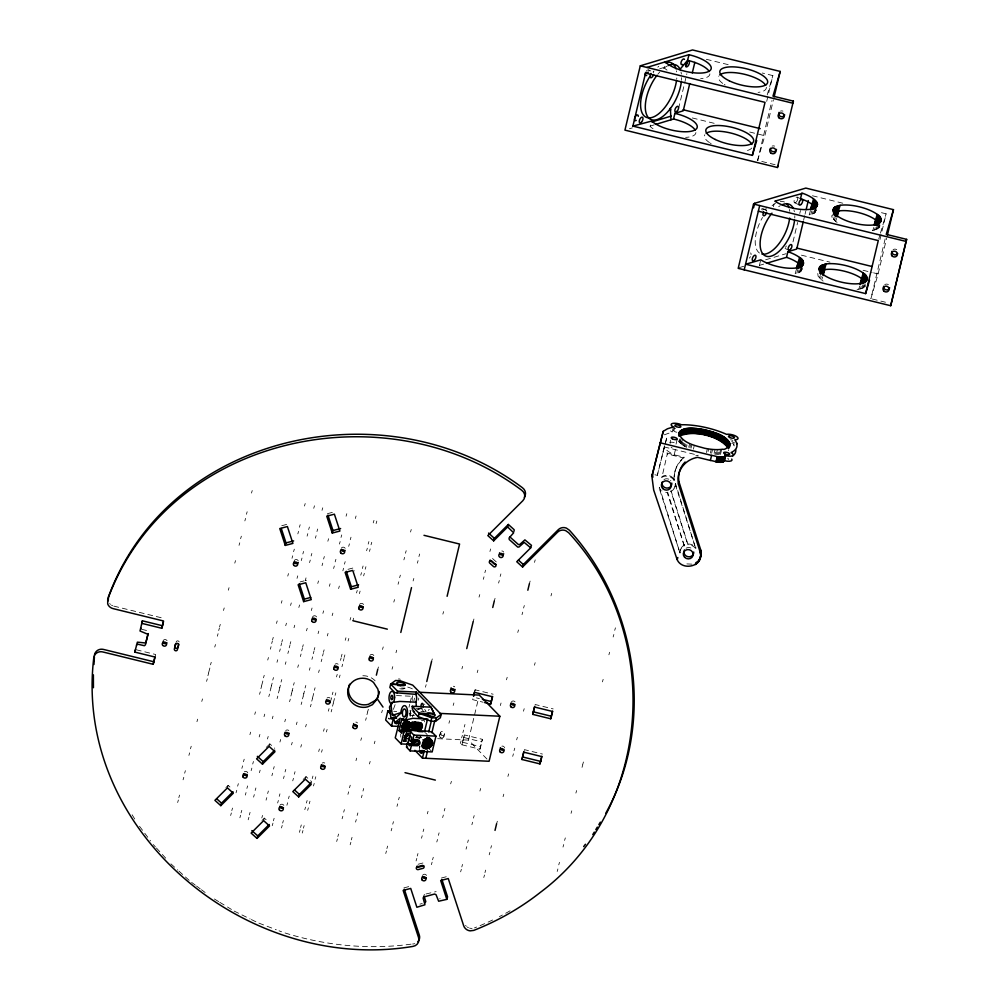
<?xml version="1.0" encoding="UTF-8"?>
<svg xmlns="http://www.w3.org/2000/svg" width="999" height="999" viewBox="0 0 999 999"><rect width="100%" height="100%" fill="white"/><g stroke="black" fill="none" stroke-linecap="round" stroke-linejoin="round"><path stroke-width="0.75" stroke-dasharray="5 3.75" d="M424.375 721.877L424.3 720.466L421.466 720.729M423.863 895.354L424.525 894.392M817.769 273.514L818.106 276.161L821.69 280.07A24.725 8.566 13.4 0 0 823.101 281.056M878.87 228.109L879.807 224.9L878.87 228.109L872.814 230.507A24.725 8.566 13.4 0 1 869.155 230.831M728.696 449.737L728.433 450.649M155.045 657.042L155.644 654.507L135.527 649.587M409.003 707.267L409.715 704.295M410.065 702.809L411.838 695.391M406.293 732.629L405.219 737.137L407.38 739.36M410.189 716.345L410.951 713.124M413.823 701.111L414.535 698.114M419.48 738.935L420.154 736.138L421.84 737.874M461.9 744.779L464.385 734.939L482.392 739.347L480.644 746.678L479.907 749.188L461.9 744.779L464.385 734.939M472.864 698.801L472.664 699.65L483.166 702.222M474.95 690.646L475.149 689.809L493.156 694.218M486.938 759.04L468.543 740.122L478.571 698.089M479.907 749.188L482.392 739.347M653.046 128.771A24.538 8.504 13.4 0 1 650.399 126.673L650.574 123.352M667.045 70.105A24.538 8.504 13.4 0 1 664.397 68.007L664.572 64.685M524.213 750.499L524.425 749.65L542.432 754.058M534.989 705.356L535.189 704.52L553.196 708.928M678.546 108.616L686.862 73.776M654.894 474.762L657.305 475.349L666.708 437.974L664.298 437.387M664.323 434.815L672.177 432.005L673.388 426.935M684.04 457.205A29.433 27.61 16.3 0 0 674.313 479.133L674.1 480.394A8.654 8.117 16.3 0 0 661.937 477.26L667.469 453.159L667.232 453.983L673.963 455.631L683.803 458.029L684.04 457.205L662.874 452.035L664.173 447.564A28.871 10.002 13.4 0 0 674.2 454.807L673.963 455.631M670.017 442.757L670.629 440.222M673.638 430.382L674.537 426.573M676.036 444.143L677.247 439.073M674.2 454.807L675.424 449.687A28.834 9.99 13.4 0 1 673.164 448.539M686.013 444.393L685.414 446.928L679.108 441.945L680.319 436.863M679.557 442.495L680.169 439.96M680.082 443.044L681.293 437.974M680.669 443.606L681.268 441.071M681.318 444.168L682.529 439.085M682.017 444.73L682.629 442.182M682.792 445.279L683.391 442.744M683.603 445.829L684.215 443.294M684.477 446.378L685.089 443.843M766.708 101.349L772.851 75.599L762.262 73.002M686.388 447.465L686.987 444.917M688.773 447.227L689.685 443.419M775.124 164.723L757.629 160.439L771.902 100.624M689.884 447.727L690.484 445.192M757.629 160.439L764.859 135.739L773.413 99.838M691.021 448.214L691.932 444.405M693.406 449.15L694.317 445.342M706.443 452.572L707.354 448.763M708.066 451.511L708.678 448.976M710.364 453.109L711.276 449.3M711.638 453.234L712.549 449.425M714.123 453.396L715.034 449.587M759.452 265.459L760.714 259.765M774.038 203.921L773.451 206.793M715.022 454.707L715.621 452.172M716.183 454.707L717.394 449.637M717.319 454.695L717.919 452.147M718.406 454.645L719.018 452.097M720.666 449.488L719.455 454.557L721.415 454.32M720.466 454.458L721.678 449.375M734.29 445.891A48.564 16.833 13.4 0 0 733.578 444.842L734.19 442.295M792.981 241.92L797.627 222.477M799.762 213.511L800.486 210.514M803.596 220.267L804.682 215.722M805.044 214.211L805.768 211.176M879.969 239.573L886.113 213.823L878.596 211.975M885.164 238.848L870.891 298.664L878.121 273.963L886.687 238.062M251.498 493.056L252.235 490.546M246.441 514.273L247.165 511.763M244.855 520.904L245.592 518.394M240.609 538.698L241.346 536.188M239.023 545.329L239.76 542.819M234.777 563.124L235.514 560.614M228.321 590.197L229.046 587.687M223.476 610.464L224.213 607.954M219.555 626.897L220.292 624.387M218.694 630.544L219.418 628.034M217.345 636.201L218.069 633.691M214.748 647.052L215.484 644.542M210.514 664.822L211.239 662.312M208.591 672.851L209.902 667.944M207.917 675.686L208.654 673.176M206.568 681.343L207.305 678.833M201.773 701.423L202.51 698.913M196.94 721.69L197.677 719.18M190.484 748.763L191.209 746.253M188.898 755.394L189.635 752.884M184.653 773.189L185.389 770.679M183.067 779.819L183.804 777.309M178.821 797.614L179.558 795.104M177.647 802.509L178.384 799.999M304.47 506.031L305.207 503.521M299.413 527.247L300.15 524.737M297.827 533.878L298.564 531.368M293.581 551.673L294.318 549.163M291.995 558.304L292.732 555.794M287.749 576.098L288.486 573.588M227.422 787.886L228.147 785.376L231.343 788.261M281.293 603.171L282.03 600.661M276.461 623.438L277.198 620.928M272.54 639.884L273.264 637.374M271.666 643.518L272.402 641.008M270.317 649.175L271.054 646.665M267.72 660.039L268.456 657.529M263.486 677.809L264.223 675.299M261.576 685.826L262.874 680.918M260.889 688.661L261.626 686.151M313.736 508.304L314.473 505.794M259.54 694.317L260.277 691.808M254.757 714.397L255.482 711.887M308.666 529.52L309.403 527.01M307.093 536.151L307.817 533.641M249.912 734.665L250.649 732.155M302.847 553.946L303.571 551.436M301.261 560.576L301.998 558.066M243.456 761.738L244.193 759.228M297.015 578.371L297.752 575.861M241.87 768.368L242.607 765.858M237.625 786.163L238.361 783.653M290.547 605.444L291.283 602.934M236.039 792.794L236.775 790.284M285.714 625.711L286.451 623.201M231.793 810.589L232.53 808.079M230.632 815.484L231.368 812.974M280.919 645.791L281.656 643.281M281.793 642.157L282.53 639.647M279.57 651.448L280.307 648.938M276.985 662.3L277.722 659.79M322.015 510.327L322.752 507.817M272.739 680.069L273.476 677.559M271.403 685.701L272.14 683.191M270.829 688.099L271.566 685.589M270.155 690.933L270.891 688.423M268.806 696.59L269.543 694.08M316.958 531.543L317.694 529.033M315.372 538.174L316.109 535.664M264.011 716.67L264.747 714.16M311.126 555.968L311.863 553.458M309.54 562.599L310.277 560.089M259.178 736.937L259.915 734.427M305.294 580.394L306.031 577.884M252.71 764.01L253.446 761.5M251.136 770.641L251.86 768.131M298.838 607.479L299.575 604.969M246.89 788.436L247.615 785.926M294.006 627.734L294.742 625.224M245.304 795.067L246.041 792.557M290.085 644.18L290.809 641.67M289.211 647.827L289.947 645.317M241.059 812.861L241.795 810.351M239.885 817.756L240.622 815.246M287.862 653.471L288.599 650.961M285.264 664.335L286.001 661.825M281.031 682.105L281.768 679.595M279.683 687.737L280.419 685.227M279.121 690.134L279.845 687.624M278.434 692.969L279.171 690.459M277.085 698.613L277.822 696.103M272.302 718.693L273.027 716.183M267.457 738.96L268.194 736.45M259.415 772.677L260.152 770.167M327.847 541.233L328.584 538.723M255.17 790.471L255.906 787.961M253.584 797.102L254.32 794.592M323.601 559.028L324.338 556.518M269.093 746.39L269.83 743.88L274.737 748.313M322.028 565.659L322.752 563.149M249.338 814.897L250.075 812.387M248.177 819.792L248.913 817.282M317.769 583.453L318.506 580.943M311.313 610.526L312.05 608.016M306.481 630.794L307.217 628.284M302.56 647.24L303.284 644.73M301.686 650.873L302.422 648.363M300.337 656.53L301.074 654.02M297.739 667.394L298.476 664.884M293.506 685.164L294.243 682.654M292.158 690.784L292.894 688.274M290.909 696.016L291.646 693.506M291.596 693.181L292.32 690.671M289.56 701.673L290.297 699.163M284.777 721.753L285.502 719.243M279.932 742.02L280.669 739.51M346.066 516.221L346.803 513.711M341.009 537.437L341.745 534.927M273.476 769.093L274.213 766.583M339.423 544.068L340.159 541.558M271.89 775.724L272.627 773.214M335.177 561.863L335.914 559.353M267.645 793.518L268.381 791.008M333.604 568.493L334.328 565.983M266.059 800.149L266.795 797.639M261.813 817.944L262.55 815.434M329.358 586.288L330.082 583.778M322.889 613.361L323.626 610.851M318.057 633.628L318.793 631.118M263.636 820.641L264.36 818.131L268.818 822.152M314.136 650.074L314.86 647.564M313.261 653.708L313.998 651.198M311.913 659.365L312.65 656.855M309.328 670.229L310.052 667.719M305.082 687.999L305.819 685.489M303.733 693.618L304.47 691.108M302.497 698.85L303.221 696.34M303.172 696.016L303.896 693.506M355.332 518.493L356.069 515.984M301.136 704.507L301.873 701.997M350.274 539.71L350.999 537.2M296.353 724.587L297.09 722.077M348.688 546.341L349.425 543.831M291.508 744.854L292.245 742.344M344.443 564.135L345.179 561.625M342.857 570.766L343.594 568.256M338.611 588.561L339.348 586.051M285.052 771.927L285.789 769.417M283.466 778.558L284.203 776.048M279.221 796.365L279.957 793.855M332.155 615.634L332.879 613.124M277.647 802.996L278.371 800.486M327.31 635.901L328.047 633.391M273.401 820.791L274.126 818.281M272.228 825.686L272.964 823.176M323.389 652.347L324.126 649.837M322.527 655.981L323.251 653.471M321.178 661.638L321.903 659.128M318.581 672.502L319.318 669.992M314.335 690.272L315.072 687.762M312.425 698.289L313.736 693.381M311.75 701.123L312.487 698.613M310.402 706.78L311.139 704.27M305.607 726.86L306.343 724.35M300.774 747.127L301.511 744.617M294.318 774.2L295.042 771.69M292.732 780.831L293.469 778.321M288.486 798.626L289.223 796.116M286.9 805.256L287.637 802.746M282.655 823.051L283.391 820.541M281.481 827.946L282.218 825.436M373.239 522.889L373.976 520.379M368.181 544.093L368.906 541.583M366.596 550.724L367.332 548.214M362.35 568.518L363.087 566.008M360.764 575.149L361.501 572.639M376.099 523.576L376.823 521.066M356.518 592.944L357.255 590.434M371.029 544.792L371.765 542.282M369.443 551.423L370.179 548.913M350.062 620.029L350.799 617.519M365.197 569.218L365.934 566.708M363.624 575.849L364.348 573.339M345.217 640.284L345.954 637.774M359.378 593.643L360.102 591.133M305.307 779.145L306.044 776.635L311.626 781.68M341.296 656.73L342.033 654.22M340.434 660.376L341.171 657.866M336.488 676.885L337.225 674.375M352.909 620.729L353.646 618.219M332.255 694.655L332.979 692.145M330.906 700.287L331.643 697.777M348.077 640.983L348.813 638.473M328.309 711.163L329.046 708.653M344.156 657.429L344.892 654.919M343.281 661.063L344.018 658.553M341.933 666.72L342.669 664.21M323.514 731.243L324.25 728.733M339.348 677.584L340.072 675.074M318.681 751.51L319.418 749M335.102 695.354L335.839 692.844M333.191 703.383L334.49 698.476M332.517 706.206L333.241 703.696M331.168 711.862L331.893 709.352M312.225 778.596L312.949 776.086M326.373 731.942L327.11 729.432M306.393 803.021L307.13 800.511M321.528 752.21L322.265 749.7M304.807 809.652L305.544 807.142M300.562 827.447L301.298 824.937M299.4 832.342L300.125 829.832M315.072 779.282L315.809 776.772M313.486 785.926L314.223 783.416M309.24 803.72L309.977 801.21M307.667 810.351L308.391 807.841M303.421 828.146L304.146 825.636M302.247 833.041L302.984 830.531M410.527 532.017L411.251 529.507M405.457 553.234L406.193 550.724M403.883 559.865L404.607 557.355M399.637 577.659L400.362 575.149M398.052 584.29L398.788 581.78M393.806 602.085L394.543 599.575M382.505 649.425L383.241 646.915M377.709 669.505L378.446 666.995M367.62 711.812L368.356 709.302M366.945 714.647L367.682 712.137M365.597 720.304L366.321 717.794M360.801 740.384L361.538 737.874M355.969 760.651L356.693 758.141M349.5 787.724L350.237 785.214M347.927 794.355L348.651 791.845M343.681 812.15L344.405 809.64M342.095 818.78L342.832 816.27M418.931 556.53L419.667 554.02M417.345 563.161L418.082 560.651M337.849 836.575L338.586 834.065M336.675 841.47L337.412 838.96M413.099 580.956L413.836 578.446M395.979 652.722L396.703 650.212M392.045 669.168L392.782 666.658M381.655 712.712L382.392 710.202M374.263 743.681L375 741.171M369.43 763.948L370.167 761.438M362.974 791.021L363.711 788.511M361.388 797.652L362.125 795.142M357.142 815.446L357.879 812.936M355.557 822.077L356.293 819.567M351.311 839.872L352.048 837.362M350.149 844.779L350.874 842.269M442.857 614.11L443.593 611.6M431.568 661.45L432.292 658.94M425.424 687.175L426.161 684.665M398.564 799.749L399.3 797.239M396.978 806.38L397.714 803.87M392.732 824.175L393.469 821.665M391.146 830.806L391.883 828.296M386.9 848.601L387.637 846.091M385.739 853.496L386.463 850.986M489.922 551.473L490.659 548.963M484.865 572.689L485.589 570.179M483.279 579.32L484.016 576.81M479.033 597.115L479.77 594.605M439.622 735.439L440.359 732.929M473.201 621.54L473.938 619.03M461.9 668.88L462.637 666.37M443.893 736.488L444.617 733.978M453.171 705.469L453.908 702.959M448.938 723.239L449.662 720.729M427.322 813.81L428.059 811.3M423.077 831.605L423.813 829.095M421.491 838.236L422.227 835.726M417.245 856.031L417.982 853.521M416.084 860.926L416.808 858.416M500.162 576.435L500.899 573.926M498.576 583.066L499.313 580.556M494.33 600.861L495.067 598.351M477.21 672.627L477.934 670.117M464.235 726.997L464.972 724.487M474.413 692.319L475.149 689.809M462.887 732.617L463.623 730.107M461.638 737.849L462.375 735.339M460.289 743.506L461.026 740.996M450.661 783.853L451.398 781.343M444.205 810.926L444.942 808.416M442.619 817.557L443.356 815.047M438.374 835.351L439.11 832.841M436.788 841.982L437.525 839.472M432.542 859.777L433.279 857.267M431.381 864.672L432.117 862.162M534.477 562.387L535.214 559.877M529.42 583.603L530.144 581.093M523.588 608.029L524.325 605.519M522.002 614.66L522.739 612.15M517.757 632.454L518.493 629.944M506.456 679.795L507.192 677.285M500.324 705.531L501.048 703.021M479.92 791.021L480.656 788.511M473.464 818.094L474.188 815.584M471.878 824.724L472.614 822.214M467.632 842.519L468.369 840.009M466.046 849.15L466.783 846.64M461.8 866.945L462.537 864.435M460.626 871.84L461.363 869.33M550.973 595.904L551.71 593.394M534.44 665.197L535.177 662.687M523.464 711.201L524.2 708.691M516.633 739.834L517.37 737.324M514.048 750.686L514.772 748.176M512.699 756.343L513.424 753.833M507.904 776.423L508.641 773.913M503.071 796.69L503.796 794.18M496.603 823.763L497.34 821.253M490.771 848.188L491.508 845.678M489.198 854.819L489.922 852.309M484.952 872.626L485.676 870.117M483.778 877.522L484.515 875.012M767.195 94.93L772.851 75.599M614.71 630.357L615.446 627.847M613.136 636.987L613.861 634.477M608.891 654.782L609.615 652.272M661.638 477.447L662.175 476.436A8.654 8.117 16.3 0 1 674.337 479.57M602.422 681.855L603.159 679.345M659.215 488.124L659.452 487.3L679.982 553.046L659.215 488.124A8.641 8.104 16.3 0 0 659.44 488.474M582.704 764.51L583.441 762M582.03 767.344L582.754 764.834M575.886 793.081L576.623 790.571M571.041 813.348L571.778 810.838M564.585 840.421L565.322 837.911M562.999 847.052L563.736 844.542M558.753 864.847L559.49 862.337M667.432 492.932L667.669 492.107L684.203 545.829A8.654 8.117 16.3 0 0 679.969 552.797L679.982 553.046M557.18 871.478L557.904 868.968M674.949 471.528L675.386 470.029M670.804 491.533L671.041 490.709L688.049 544.842A8.654 8.117 16.3 0 1 695.766 548.726L675.499 483.541L675.262 484.515A8.654 8.117 16.3 0 1 670.978 491.446L687.849 544.855M674.1 480.394L674.313 479.133M674.974 486.613L675.224 485.789M680.244 550.686L680.481 549.862M684.24 545.529L684.477 544.705M810.489 210.427L809.178 214.91L814.422 213.162L816.27 210.19L815.808 211.8M810.776 214.61L811.912 210.677M812.187 214.211L812.936 211.626M796.49 269.093L795.179 273.576L800.424 271.828L802.272 268.856L801.81 270.467M813.411 213.724L815.246 207.417M796.765 273.276L797.914 269.355M814.422 213.162L815.821 208.379M815.221 212.512L816.158 209.303M798.189 272.877L798.938 270.292M799.4 272.39L800.886 267.345M800.424 271.828L801.822 267.045M801.223 271.179L802.16 267.969M837.1 222.39A24.725 8.566 13.4 0 1 835.688 221.403L832.105 217.495L833.154 213.898M833.466 219.418L834.227 216.833M834.477 220.417L835.239 217.794M835.688 221.403L836.563 218.419M819.467 278.084L820.229 275.499M820.479 279.083L821.24 276.461M821.69 280.07L822.564 277.085M872.814 230.507L873.688 227.522M874.412 230.195L875.174 227.585M875.823 229.807L876.585 227.21M857.067 289.385A24.725 8.566 13.4 0 0 858.815 289.173L859.689 286.189M877.047 229.32L878.521 224.275M858.815 289.173L860.414 288.861L861.175 286.251M878.071 228.746L879.12 225.162M879.445 227.397L879.919 225.774M860.414 288.861L861.825 288.474L863.336 283.291M861.825 288.474L863.049 287.987L864.897 281.681M863.049 287.987L864.759 285.027M864.06 287.425L865.496 284.628M878.72 239.098L880.032 234.64M880.456 233.154L886.113 213.823M412.35 717.032L413.361 714.16M393.394 709.377L395.342 704.033M409.503 714.422L411.039 710.239M420.204 736.925L418.668 738.024M864.872 286.775L865.446 286.064M406.356 734.452L407.167 734.665M225.899 787.624L228.147 785.376M266.258 747.427L269.83 743.88M262 820.491L264.36 818.131M303.159 779.507L306.044 776.635M415.259 737.811L419.592 738.011L420.254 736.837M419.518 747.602L419.705 746.191M684.565 544.954L684.44 545.004A8.654 8.117 16.3 0 0 680.207 551.972L680.219 552.222M417.357 709.565L420.254 708.403M406.318 735.489L407.28 735.426M659.665 68.794L663.91 67.507M629.42 128.771L632.404 127.872M649.899 126.174L654.333 124.825M762.449 209.977L766.545 208.766M739.272 267.62L743.668 266.308M765.609 259.79L786.101 253.696M759.365 265.397L763.648 264.123M281.768 525.711L288.137 524.038M327.485 513.673L335.115 511.663M300.175 581.918L304.096 580.881M305.407 580.531L306.493 580.244M347.964 569.33L353.484 567.882L354.483 570.928M418.094 864.26L422.802 863.024A1.548 1.449 16.3 0 1 424.725 864.035M403.883 887.899L411.463 885.913M441.408 878.021L448.988 876.023M426.049 893.968L436.138 891.595M419.93 904.132L422.24 903.521M691.895 564.148L685.526 563.836M440.222 898.788L439.585 898.788M405.606 735.364L407.167 735.526M411.076 944.155C368.094 949.949 324.013 945.516 282.767 932.242M412.587 944.005L413.623 943.905A7.418 6.956 16.3 0 0 414.822 943.63M409.777 713.361L410.839 713.298M688.086 544.03L688.286 544.018A8.654 8.117 16.3 0 1 696.003 547.902L696.128 548.089M408.254 733.403L405.994 733.116L408.778 733.254M406.094 733.466L408.953 733.516M472.077 928.383L470.829 928.346A7.418 6.956 16.3 0 1 469.605 928.108M401.573 688.036L405.107 688.199M396.478 695.554L413.249 696.353M416.346 708.603L422.365 708.878M420.904 711.613L425.474 711.825M393.706 711.288L396.653 711.425M409.877 715.409L414.448 715.621M407.192 733.378L409.852 733.678M405.681 734.402L409.128 734.565M405.769 735.052L408.504 735.239M408.279 735.364L405.482 735.227L406.743 735.414M404.245 735.614L406.73 735.739M416.009 737.599L422.215 737.936M437.649 738.673L468.543 740.122M402.272 737.2L406.605 737.399M404.183 737.786L405.844 737.861M404.245 738.174L407.267 738.323M404.732 738.436L407.804 738.448M404.308 739.073L407.342 739.21M402.709 739.01L405.482 739.148M403.846 740.009L406.88 740.159M405.669 740.584L404.245 740.509L405.956 741.046M402.659 740.484L405.931 740.759M403.309 740.821L405.357 740.521M403.396 740.933L405.981 741.058M403.047 741.171L405.494 741.283M403.171 741.47L405.981 741.595M404.233 738.249L407.117 738.386M406.206 734.627L409.091 734.777M408.229 736.188L404.32 735.976L406.993 736.875L405.619 736.8M404.945 736.475L407.642 736.625M405.956 734.315L407.142 734.49M405.844 735.376L406.368 735.401M406.019 735.389L406.93 735.564M706.318 59.291L728.995 64.848M692.307 117.957L714.984 123.514M749.737 132.03L764.859 135.739M812.437 195.767L844.005 203.509M801.435 255.17L830.007 262.175M863.086 270.279L872.102 272.49M873.613 272.852L878.121 273.963M872.352 299.026L885.476 302.235M664.098 446.915L698.214 455.269A25.075 23.514 16.3 0 0 695.741 455.831M113.799 606.106L162.762 618.106M476.398 697.876L479.408 698.613M141.646 629.295L147.652 630.756M463.648 737.449L481.655 741.857M462.624 742.269L480.644 746.678M407.692 687.05L411.913 688.523L413.886 690.546M258.903 923.138L276.286 929.769M279.046 930.818L281.531 931.767M648.476 69.88L650.836 70.979M797.202 197.14L802.11 199.438M794.617 202.747L799.512 205.057M762.487 208.391L766.171 210.127M785.064 248.451L788.748 250.187M415.372 735.476L419.555 737.512M234.103 911.063L250.112 918.93M251.411 919.567L257.929 922.764M389.585 718.756L388.648 718.069M218.644 901.622L211.288 897.09M219.842 902.347L224.937 905.469M227.497 907.017L231.456 909.452M191.621 882.392L195.305 885.139M196.541 886.063L200.225 888.823M201.461 889.734L205.145 892.494M496.253 561.875L492.632 558.603A1.548 1.449 16.3 0 0 491.383 558.191M170.916 863.86L177.785 870.079M178.933 871.103L190.384 881.468M425.374 732.729L427.172 734.577M429.233 748.913L431.193 750.923M404.071 739.21L406.243 741.433M375.137 680.881L374.238 679.919A15.46 14.498 16.3 0 0 359.228 676.248M153.284 844.58L155.369 846.865M156.418 848.001L166.808 859.365M139.51 826.273L150.524 840.921M679.108 441.945L678.396 440.859M132.13 814.772L135.29 819.954M832.105 217.495L831.643 215.684M675.262 484.365L695.891 548.913M684.315 545.779L667.12 492.407A8.641 8.104 16.3 0 1 664.447 492.057M404.37 688.161L404.383 688.274A4.333 1.498 13.4 0 1 398.052 688.161M400.686 734.165L400.836 737.137M675.499 483.541L675.511 483.691A8.654 8.117 16.3 0 1 671.977 490.184M766.333 87.238A24.538 8.504 13.4 0 1 758.066 92.395M725.124 84.965A24.538 8.504 13.4 0 1 724.287 84.453M722.739 83.416A24.538 8.504 13.4 0 1 718.818 76.086M695.903 132.53A24.538 8.504 13.4 0 1 685.651 137.375M751.723 148.039A24.538 8.504 13.4 0 1 744.068 151.061M711.126 143.631A24.538 8.504 13.4 0 1 710.277 143.119M709.49 142.607A24.538 8.504 13.4 0 1 704.819 134.753M772.102 146.116A3.109 2.91 16.3 0 1 774.612 146.116M648.551 69.918A3.097 1.474 -65 0 1 649.05 71.141M646.303 71.229A3.097 1.474 -65 0 1 647.627 69.955M780.456 111.139A3.109 2.91 16.3 0 1 782.966 111.139M709.902 73.864A24.538 8.504 13.4 0 1 700.661 78.646M676.51 70.829A29.982 14.336 -65 0 1 676.685 71.903M676.798 77.984A29.982 14.336 -65 0 1 676.673 79.321M653.146 72.015A29.982 14.336 -65 0 1 654.058 70.929M657.817 67.145A29.982 14.336 -65 0 1 658.766 66.346M680.993 71.99A29.982 14.336 -65 0 1 681.393 74.101M681.618 77.635A29.982 14.336 -65 0 1 681.505 80.195M657.866 74.213A29.982 14.336 -65 0 1 659.702 72.103M663.473 68.544A29.982 14.336 -65 0 1 667.257 66.021M653.121 72.053A3.097 1.474 -65 0 1 653.546 72.415M727.759 458.304A3.097 1.074 13.4 0 1 728.184 459.528M661.975 490.946A8.641 8.104 16.3 0 1 661.6 490.696M660.576 489.835A8.641 8.104 16.3 0 1 660.264 489.51M676.81 432.255A3.097 1.074 13.4 0 1 673.701 430.257A3.097 1.074 13.4 0 1 678.134 430.482M686.101 548.201A4.945 4.633 16.3 0 1 691.246 548.201M663.985 479.57A4.945 4.633 16.3 0 1 669.342 479.458M670.541 480.419A4.945 4.633 16.3 0 1 670.866 480.806M670.267 443.306A3.097 1.074 13.4 0 1 673.214 442.395A3.097 1.074 13.4 0 1 675.624 444.555M731.73 441.408A3.097 1.074 13.4 0 1 731.755 443.319M734.165 444.817A6.806 2.36 13.4 0 1 733.578 444.842M730.556 439.71A6.806 2.36 13.4 0 1 732.904 440.397M672.177 432.005A6.856 2.373 13.4 0 1 670.529 430.844M674.2 428.346A6.856 2.373 13.4 0 1 675.561 428.496M672.115 447.939A28.834 9.99 13.4 0 1 671.116 447.34M674.075 479.957A29.433 27.61 16.3 0 1 683.803 458.029M657.305 475.349A44.131 0.724 -76.2 0 1 664.685 445.741M665.396 442.969A44.131 0.724 -76.2 0 1 666.708 437.974M359.578 604.557A2.198 2.06 16.3 0 1 363.536 604.532M369.88 655.581A2.198 2.06 16.3 0 1 373.838 655.556M501.885 746.166A2.198 2.06 16.3 0 1 504.008 746.69M504.47 747.277A2.198 2.06 16.3 0 1 504.695 747.976M453.359 686.263A2.198 2.06 16.3 0 1 454.732 686.85M398.401 679.02A2.198 2.06 16.3 0 1 400.237 679.308M355.844 722.077A2.198 2.06 16.3 0 1 357.48 722.939M322.252 763.086A2.198 2.06 16.3 0 1 324.75 763.061M326.973 698.114A2.198 2.06 16.3 0 1 330.057 698.101M335.052 664.273A2.198 2.06 16.3 0 1 338.137 664.248M341.221 548.351A2.198 2.06 16.3 0 1 345.179 548.326M279.882 805.406A2.198 2.06 16.3 0 1 283.841 805.381M511.463 701.86A2.198 2.06 16.3 0 1 515.034 701.835M285.751 730.556A2.198 2.06 16.3 0 1 288.836 730.544M312.6 616.932A2.198 2.06 16.3 0 1 316.558 616.895M294.243 560.714A2.198 2.06 16.3 0 1 298.189 560.689M244.355 771.827A2.198 2.06 16.3 0 1 246.865 771.802M247.165 772.04A2.198 2.06 16.3 0 1 247.764 772.964M422.565 875.424A2.198 2.06 16.3 0 1 426.523 875.399M501.835 550.924A2.198 2.06 16.3 0 1 503.671 552.097M163.124 640.746A2.198 2.06 16.3 0 1 167.083 640.721M176.186 641.932A1.548 1.449 16.3 0 1 179.158 641.907M468.431 927.671A7.418 6.956 16.3 0 1 467.345 927.06M466.371 926.298A7.418 6.956 16.3 0 1 465.546 925.386M510.064 910.813A272.028 255.132 16.3 0 1 499.425 916.607M492.632 919.992A272.028 255.132 16.3 0 1 474.475 927.884M112.612 605.719A7.418 6.956 16.3 0 1 111.501 605.144M110.502 604.395A7.418 6.956 16.3 0 1 109.653 603.521M389.398 719.255A2.198 2.06 16.3 0 1 388.299 718.256M424.6 704.557A2.473 1.111 -87.3 0 1 424.8 704.095M424.637 709.44A15.972 7.18 -87.3 0 1 426.098 711.525M416.908 737.662A15.972 7.18 -87.3 0 1 416.208 736.513M418.506 709.715A15.972 7.18 -87.3 0 1 422.065 708.066M418.693 698.064A2.16 0.974 -87.3 0 1 418.406 700.174M422.152 708.266A2.473 1.111 -87.3 0 1 421.615 708.066M420.616 707.891A16.696 7.505 -87.3 0 1 423.339 711.475M428.296 710.426A4.945 2.223 -87.3 0 1 429.32 709.34M408.042 732.916A4.333 1.948 -87.3 0 1 408.004 734.003M407.03 737.15A4.333 1.948 -87.3 0 1 404.583 736.563M419.443 749.562A4.021 1.811 -87.3 0 1 420.017 746.465M412.3 700.486A4.945 2.223 -87.3 0 1 412.712 695.741M410.002 710.451A4.083 1.836 -87.3 0 1 409.49 716.483M406.381 732.841A4.333 1.948 -87.3 0 1 404.67 737.699M796.752 197.09A3.097 1.498 -64.9 0 1 797.002 201.074M796.678 201.573A3.097 1.498 -64.9 0 1 794.043 201.736A3.097 1.498 -64.9 0 1 796.228 197.278M789.472 209.428A28.434 13.736 -64.8 0 1 789.772 211.376M759.452 253.009A28.434 13.736 -64.8 0 1 762.524 217.445M772.077 205.719A28.434 13.736 -64.8 0 1 775.461 203.334M780.306 201.548A28.434 13.736 -64.8 0 1 784.477 202.035M750.499 252.947A3.097 1.486 -64.8 0 1 751.061 254.695M750.436 256.618A3.097 1.486 -64.8 0 1 749.25 258.154M761.825 208.604A3.097 1.498 -64.3 0 1 761.812 209.827M786.375 245.941A3.097 1.498 -64.9 0 1 785.376 247.315M893.094 249.663A3.097 2.897 16.3 0 1 896.765 249.7M884.752 284.64A3.097 2.897 16.3 0 1 888.411 284.678M765.546 210.115A3.097 1.498 -64.8 0 1 766.745 211.139M793.905 209.965A28.434 13.736 -64.8 0 1 794.367 211.738M794.792 215.772A28.434 13.736 -64.8 0 1 794.754 218.007M778.671 206.718A28.434 13.736 -64.8 0 1 780.369 205.644M440.759 734.652A2.198 2.06 16.3 0 0 444.505 734.315A2.198 2.06 16.3 0 0 442.207 731.393A2.198 2.06 16.3 0 0 440.759 734.652M440.022 737.162A2.198 2.06 16.3 0 0 443.768 736.825A2.198 2.06 16.3 0 0 441.471 733.903A2.198 2.06 16.3 0 0 440.022 737.162"/><path stroke-width="1.5" d="M394.605 697.314L394.555 695.853A6.181 2.785 -87.3 0 0 390.784 691.97L390.172 692.819A6.181 2.785 -87.3 0 0 389.023 697.627L389.023 698.401A6.181 2.785 -87.3 0 0 391.471 703.683L391.758 703.658M412.512 740.072L413.136 741.208L415.272 739.61M681.455 466.858A25.075 23.514 16.3 0 0 679.045 482.08L678.446 484.14L700.249 552.372C704.32 567.07 680.132 571.903 676.535 557.829L653.683 490.022L651.885 476.236L663.211 431.356L667.444 428.783L673.388 426.935A6.856 2.373 13.4 0 1 672.514 423.464A6.856 2.373 13.4 0 1 681.468 424.75A42.532 14.735 13.4 0 1 726.498 434.34A6.806 2.36 13.4 0 1 736.588 436.526A6.806 2.36 13.4 0 1 734.789 439.76A48.564 16.833 13.4 0 1 731.056 452.547A6.806 2.36 13.4 0 1 732.642 455.706A6.806 2.36 13.4 0 1 725.624 455.606C722.14 459.265 715.546 455.706 711.588 455.382L659.889 442.719M698.863 561.151L701.036 555.157L700.848 550.312L679.045 482.08M729.907 444.667C726.835 434.44 713.211 432.342 704.233 429.645C696.553 428.896 683.066 424.987 678.995 433.728C682.854 443.506 695.641 445.641 704.695 448.276C710.576 449.425 716.658 450.112 722.627 449.238C726.298 450.736 732.017 441.67 729.208 447.664M395.479 722.502C405.731 721.802 389.16 724.787 398.201 722.627M393.431 715.059L392.457 714.847A4.945 2.223 -87.3 0 1 395.479 717.956L400.886 713.124A7.418 3.334 -87.3 0 1 405.194 705.731A7.418 3.334 -87.3 0 1 407.13 716.146A7.418 3.334 -87.3 0 1 401.935 718.781L399.113 730.619L405.394 729.994C399.55 729.208 403.459 720.529 408.279 722.177M413.049 740.097L412.5 741.258L411.376 740.883L412.05 739.585C410.714 743.556 417.145 743.368 417.008 739.76M415.497 721.815C412.487 723.151 412 728.608 415.834 729.045M421.503 723.538L412.462 723.101L411.75 722.339C415.072 722.464 423.638 721.128 422.265 727.047C421.615 729.058 419.667 730.619 417.52 730.569C412.475 730.094 414.635 722.577 418.918 722.677M422.34 745.067L423.464 741.345L426.735 738.91A5.569 4.583 -44.2 0 1 430.394 739.085C437.949 743.918 424.138 754.245 422.34 745.067L431.78 745.504M426.049 746.715L423.564 747.065L421.69 745.754L422.827 745.803L422.515 746.54L427.297 746.765L428.484 746.066L430.844 742.756L430.981 740.259L430.569 739.148L425 738.885M426.273 742.544L426.336 741.258M426.398 740.047L426.448 738.96M93.382 674.874L93.431 687.712M93.968 664.497L94.405 656.78M399.85 722.502L394.842 722.639L393.618 717.869L392.17 717.532L391.046 718.743L389.473 707.105L392.045 702.384L393.456 702.185A6.181 2.785 -87.3 0 0 394.605 697.377M413.511 740.109L413.773 740.996L413.948 739.547L414.36 740.646L410.964 740.484L412.05 740.047M406.968 743.606L406.493 747.165L410.102 750.886L432.167 751.922L435.939 736.138L432.018 732.105L427.984 731.193L402.609 729.994L401.798 733.378L399.113 730.619L407.455 729.969M140.709 627.872L140.934 628.833M799.575 257.492C806.131 260.464 803.346 268.519 796.528 267.932L799.575 257.492A24.725 8.566 13.4 0 0 788.76 251.985L787.874 251.686L786.525 257.33L766.508 263.274M817.619 204.545L815.771 207.517L810.526 209.266A24.725 8.566 13.4 0 1 774.799 201.161L802.759 193.319A24.725 8.566 13.4 0 1 813.573 198.826L817.17 202.735L817.145 206.156M818.993 268.706L820.841 265.734L826.086 263.986A24.725 8.566 13.4 0 1 863.223 273.077C869.767 276.061 866.995 284.116 860.164 283.529A24.725 8.566 13.4 0 1 823.039 274.425L819.442 270.517L819.467 267.095M832.991 210.04L834.839 207.068L840.097 205.319A24.725 8.566 13.4 0 1 877.222 214.41C883.778 217.395 880.993 225.449 874.162 224.862A24.725 8.566 13.4 0 1 837.037 215.759L833.453 211.85L833.466 208.429M412.537 741.183L413.873 735.089L410.689 731.817L404.071 731.505L402.609 729.994M404.907 728.408L406.693 728.121L402.185 727.909C405.831 730.319 410.951 724.762 407.892 721.453M415.122 728.895L413.012 728.92C416.833 730.419 422.452 727.097 420.579 722.739L417.594 722.589M424.75 747.289L424.862 746.653M426.223 738.948L425.599 742.507L426.973 742.582L426.873 741.283L424.275 741.171L423.564 742.419L424.937 742.482L426.011 738.935M413.374 740.109L413.136 741.208L413.124 740.097M411.338 741.558L414.11 741.558M441.883 879.47L447.564 896.852L446.828 899.362L438.648 901.235L436.026 894.667L434.565 894.043L423.613 897.002L423.139 898.064L424.937 904.769L416.87 907.254L410.726 888.423L403.146 890.409L418.581 937.636A7.418 6.956 16.3 0 1 412.887 946.415C246.453 974.162 73.202 830.968 93.769 657.754A7.418 6.956 16.3 0 1 95.055 654.507L95.854 653.633A7.418 6.956 16.3 0 1 102.722 651.935L153.172 664.298L154.907 657.017L134.79 652.097L137.375 642.17L145.704 642.994L148.239 633.628M163.474 621.728L162.512 625.749L142.395 620.816L140.01 630.981L147.864 634.29L145.417 644.842L144.38 645.716L137.737 644.18L136.476 645.042M142.395 620.816L141.658 623.326L161.776 628.259L163.511 620.978L113.062 608.616A7.418 6.956 16.3 0 1 107.705 603.933L107.717 599.3C168.344 434.777 386.588 389.023 521.74 490.272A7.418 6.956 16.3 0 1 522.839 500.711L487.824 535.576L493.668 540.859L507.629 526.96L508.354 524.45L514.16 529.72L514.085 531.218M153.172 664.298L155.045 657.042M175.824 643.431L175.112 646.44A1.548 1.449 16.3 0 0 176.274 648.226A1.548 1.449 16.3 0 0 178.109 647.177L178.833 644.168M376.361 675.162L377.709 669.505M400.811 632.454L411.513 587.587M398.027 684.365A4.333 1.498 13.4 0 1 399.026 682.117A4.333 1.498 13.4 0 1 405.144 684.502L405.194 684.889A4.333 1.498 13.4 0 1 398.863 684.777L390.659 684.09L389.847 687.474L394.905 692.682L415.746 694.342L416.296 692.057L397.54 691.171L390.659 684.09L395.542 680.506L400.062 680.719L412.724 685.139L441.158 714.385L440.347 717.769L435.477 721.353L430.956 721.141L418.294 716.733C415.497 714.173 411.526 710.252 412.225 706.268L430.969 707.155L434.428 714.06L419.093 713.348L412.225 706.268M390.759 711.151L387.824 711.013L385.664 720.029L391.546 726.073L398.901 726.423M397.103 692.994L397.54 691.171M391.546 726.073L393.693 717.045M404.033 728.071L404.745 725.099M410.689 731.817L407.729 744.23L401.111 743.918L404.071 731.505M401.648 726.073L406.743 724.387L407.43 721.503M418.094 739.872A2.785 2.285 -44.2 0 1 416.183 744.342L410.027 744.13L409.627 745.791L407.942 744.055L409.952 735.651L411.638 737.387L411.238 739.06L412.599 740.446M410.102 750.886L411.388 745.529L410.027 744.13M418.294 716.733L419.093 713.348L426.623 713.773A4.333 1.498 13.4 0 0 431.793 716.295A4.333 1.498 13.4 0 0 434.702 714.772L430.969 707.155L416.296 692.057M426.773 681.53L431.568 661.45M447.102 596.303L459.577 544.043L423.988 535.314M418.481 743.144L419.143 740.334M424.475 731.805L427.197 720.441M430.956 721.141L431.755 717.757L436.276 717.969L441.158 714.385M419.056 692.245L479.283 695.092L499.85 716.233L489.098 761.263L422.465 758.129L424.238 750.711M425.487 745.491L424.95 747.739L422.327 747.627M428.708 731.955L431.418 720.629M425.774 758.278L427.572 750.773M431.868 732.766L434.727 720.754M435.477 721.353L436.276 717.969M466.745 648.613L473.201 621.54M492.744 607.492L494.33 600.861M473.538 695.978L474.413 692.319L492.432 696.728L490.671 704.07L484.677 702.597M473.601 696.291L474.612 692.057M774.138 96.853L780.194 71.428L692.544 49.95L640.284 65.822L624.937 130.132L777.447 167.495L778.046 165.447M490.671 704.07L492.619 696.465M756.718 140.522L752.372 155.382L632.891 126.111L645.541 73.089L648.363 72.228M527.834 590.234L529.42 583.603M495.017 830.394L496.603 823.763M655.819 124.376L673.551 119.006L674.899 113.362L683.254 110.814L689.76 83.541M680.057 69.256L687.549 60.34L689.023 54.733A24.538 8.504 13.4 0 1 711.163 67.295A24.538 8.504 13.4 0 1 693.069 72.727A24.538 8.504 13.4 0 1 665.247 61.863L646.902 67.445M521.94 759.49L523.688 752.16L541.695 756.568L539.947 763.91L521.94 759.49L523.876 751.91M532.704 714.36L534.453 707.03L552.472 711.438L550.724 718.781L532.704 714.36L534.652 706.768M692.295 72.939L694.829 62.338M539.947 763.91L540.884 760.564M541.221 759.153L541.895 756.318M550.724 718.781L552.672 711.176M662 436.426L663.211 431.356M678.671 434.877L679.27 432.342M678.895 434.453L679.507 431.905M678.895 435.314L679.807 431.506M680.169 431.106L678.958 436.188C694.804 429.745 717.619 435.002 728.546 448.264L729.757 443.181M679.395 435.814L680.606 430.744M679.894 435.477L681.106 430.394M680.456 435.152L681.668 430.07M681.081 434.852L682.292 429.782M681.768 434.577L682.979 429.508M682.517 434.34L683.728 429.258M683.316 434.115L684.527 429.033M684.178 433.916L685.389 428.846M685.077 433.753L686.288 428.683M686.038 433.616L687.25 428.546M752.372 155.382L765.022 102.36L645.541 73.089M687.05 433.516L688.261 428.434M688.099 433.429L689.31 428.359M689.185 433.379L690.396 428.309M690.321 433.354L691.533 428.284M691.483 433.366L692.694 428.284M692.682 433.404L693.893 428.321M693.905 433.466L695.117 428.396M695.154 433.566L696.365 428.484M696.44 433.691L697.652 428.608M697.727 433.841L698.938 428.758M754.62 203.309L805.831 188.087L893.468 209.653L886.238 234.353L906.655 239.36L890.708 305.719L738.199 268.356L753.546 204.046L754.62 203.309L753.558 207.792M699.038 434.016L700.249 428.946M700.361 434.228L701.573 429.145M701.685 434.465L702.896 429.383M703.021 434.727L704.233 429.645M704.345 435.015L705.556 429.932M744.18 269.917L759.702 205.557L906.056 241.421L906.655 239.36M705.681 435.327L706.892 430.244L705.794 435.352M707.005 435.651L708.216 430.581M708.316 436.014L709.527 430.931M709.615 436.388L710.826 431.318M710.901 436.788L712.112 431.718M712.162 437.212L713.373 432.142M777.447 167.495L793.393 101.136L772.976 96.129L780.194 71.428M713.398 437.649L714.61 432.579M714.597 438.111L715.808 433.029M731.73 459.065A6.806 2.36 13.4 0 1 724.412 460.689C720.991 464.385 714.26 460.726 710.376 460.464L711.588 455.382M715.784 438.586L716.995 433.504M716.92 439.073L718.131 433.991M718.031 439.572L719.243 434.503M719.093 440.084L720.304 435.015M720.117 440.609L721.328 435.539M716.033 461.813L717.245 456.743M716.258 461.863L717.482 456.78M721.091 441.146L722.302 436.063M716.495 461.9L717.707 456.83M716.72 461.938L717.931 456.868M716.945 461.975L718.156 456.905M717.17 462.013L718.381 456.943M722.015 441.683L723.226 436.613M717.407 462.05L718.618 456.968M717.632 462.075L718.843 457.005M717.844 462.1L719.055 457.03M718.069 462.125L719.28 457.055M722.889 442.232L724.1 437.162M718.293 462.15L719.505 457.08M718.506 462.175L719.717 457.092M718.731 462.187L719.942 457.117M718.943 462.212L720.154 457.13M719.155 462.225L720.366 457.142M723.713 442.794L724.924 437.712M719.367 462.225L720.579 457.155M719.567 462.237L720.779 457.155M719.779 462.237L720.991 457.167M719.979 462.25L721.191 457.167M724.475 443.344L725.686 438.274M720.179 462.25L721.39 457.167M720.366 462.237L721.578 457.167M720.566 462.237L721.778 457.155M720.754 462.225L722.152 457.142M725.187 443.906L726.398 438.823M721.116 462.212L722.327 457.13M721.303 462.187L722.514 457.117M721.478 462.175L722.689 457.092M721.64 462.15L723.026 457.055M725.836 444.468L727.047 439.385M721.977 462.112L723.189 457.03M722.127 462.075L723.338 457.005M722.289 462.05L723.651 456.943M726.423 445.017L727.634 439.947M722.577 461.988L723.925 456.868M722.851 461.913L724.063 456.83M722.989 461.863L724.325 456.743M726.935 445.579L728.146 440.497M723.226 461.775L724.662 456.605M723.451 461.675L724.962 456.431M723.751 461.513L725.124 456.318M727.397 446.128L728.608 441.046M724 461.326L725.399 456.056M724.238 461.063L725.624 455.606M727.784 446.678L728.995 441.595M728.109 447.215L729.32 442.132M728.358 447.739L729.57 442.657M728.97 447.502L729.882 443.693M801.872 193.019L800.524 198.664L801.41 198.963A24.725 8.566 13.4 0 1 812.237 204.458L815.821 208.379M803.246 221.778L796.727 249.051L787.874 251.686M806.131 209.665L808.303 200.574M796.528 267.932A24.725 8.566 13.4 0 1 760.801 259.827L745.704 264.223L865.634 293.606L878.283 240.584L758.353 211.201M887.399 235.077L893.468 209.653M890.708 305.719L906.056 241.421M426.623 713.773L426.71 713.411A4.333 1.498 13.4 0 1 433.391 713.898L434.702 714.772M412.187 740.047L411.9 741.146L412.437 740.059M134.79 652.097L135.527 649.587M161.776 628.259L162.512 625.749M285.277 545.417L279.77 528.558L287.4 526.548L292.907 543.406L285.277 545.417L286.014 542.907L281.293 528.471M220.804 805.656L233.304 793.206L227.422 787.886L214.91 800.336L220.804 805.656L221.528 803.146L232.992 791.732M303.634 601.635L298.127 584.765L305.769 582.754L311.276 599.625L303.634 601.635L304.37 599.125L299.313 583.616M262.475 764.16L274.987 751.71L269.093 746.39L256.593 758.828L262.475 764.16L263.212 761.65L274.675 750.237M332.255 533.054L326.748 516.183L334.39 514.173L339.897 531.043L332.255 533.054L332.992 530.544L327.934 515.072M269.206 824.487L257.742 835.901L257.018 838.411L269.518 825.961L263.636 820.641L251.124 833.091L256.955 838.348M350.624 589.26L345.117 572.402L352.747 570.392L358.254 587.25L350.624 589.26L351.361 586.75L346.303 571.291M298.689 796.915L311.188 784.465L305.307 779.145L292.807 791.595L298.689 796.915L299.425 794.405L311.213 782.667M493.668 540.859L494.393 538.349L508.354 524.45M509.989 537.012L518.456 544.592L519.742 544.492L524.9 539.872L531.443 545.329L530.706 547.839L516.745 561.738L522.589 567.02L523.326 564.51L558.341 529.645A7.418 6.956 16.3 0 1 566.346 528.084L569.38 530.194C637.662 605.519 655.631 723.326 605.806 813.186M651.885 476.236L652.484 474.175A44.131 0.724 -76.2 0 1 654.745 464.96M793.393 101.136L792.794 103.197L640.284 65.822M677.247 559.552L677.846 557.492M695.366 564.572L695.966 562.524M696.378 563.861L696.99 561.8M700.249 552.372L700.848 550.312M697.739 562.599L698.338 560.539M700.386 552.971L700.986 550.911M700.499 553.583L701.098 551.523M700.561 554.183L701.173 552.122M698.513 561.65L699.462 559.09M700.611 554.795L701.211 552.734M700.611 555.407L701.211 553.346M699.462 560.089L700.324 557.479M700.524 556.618L701.186 553.958M699.949 558.978L701.036 555.157M810.526 209.266L813.573 198.826M810.926 208.941L812.237 204.458M812.112 208.966L814.797 199.812M812.299 209.378L813.448 205.457M813.536 208.566L815.796 200.799M813.698 209.028L814.46 206.443M796.927 267.607L798.226 263.124A24.725 8.566 13.4 0 0 787.412 257.63L786.525 257.33M814.747 208.079L816.595 201.786M798.114 267.632L800.786 258.479M815.771 207.517L817.17 202.735M798.301 268.044L799.45 264.123L798.226 263.124M816.57 206.868L817.507 203.659M799.525 267.233L801.797 259.465M799.699 267.695L800.449 265.11L799.45 264.123M800.748 266.745L802.597 260.452M801.772 266.184L803.171 261.401M802.572 265.534L803.508 262.325M803.146 264.822L803.621 263.212M833.104 210.926L834.04 207.717M833.453 211.85L834.839 207.068M834.015 212.799L835.863 206.506M833.778 214.66L834.515 212.138L838.748 210.951A24.725 8.566 13.4 0 1 875.873 220.055L879.47 223.976M834.814 213.786L837.087 206.019M834.602 215.547L835.738 211.663M819.105 269.593L820.042 266.383M819.442 270.517L820.841 265.734M835.826 214.773L838.498 205.619M835.626 216.496L837.15 211.264M820.017 271.466L821.865 265.172M819.779 273.326L820.516 270.804L824.749 269.63A24.725 8.566 13.4 0 1 861.875 278.721L865.459 282.642M837.037 215.759L840.097 205.319M820.816 272.452L823.089 264.685M837 216.933L838.748 210.951M820.604 274.213L821.74 270.329M821.827 273.439L824.5 264.285M822.002 273.851L823.151 269.93M823.039 274.425L826.086 263.986M823.001 275.599L824.749 269.63M874.162 224.862L877.222 214.41M874.562 224.538L875.873 220.055M875.761 224.563L878.433 215.409M875.948 224.975L877.085 221.054M877.172 224.163L879.445 216.396M860.164 283.529L863.223 273.077M876.96 225.924L878.096 222.04M860.127 284.69L861.875 278.721M878.396 223.676L880.244 217.37M861.762 283.229L864.435 274.076M879.407 223.114L880.806 218.331M861.937 283.641L863.086 279.72M880.219 222.465L881.155 219.256M880.793 221.753L881.268 220.142M863.173 282.829L865.446 275.062M863.336 283.291L864.098 280.707M864.397 282.342L866.233 276.036M865.409 281.78L866.807 276.998M866.208 281.131L867.157 277.922M866.795 280.419L867.269 278.808M865.634 293.606L869.542 280.232M423.701 746.603L427.297 746.765L427.235 746.016L428.484 746.066L428.271 745.067L429.508 745.129L429.071 743.943L430.319 743.993L429.607 742.707L430.844 742.756L429.832 741.433L431.068 741.483L429.732 740.197L430.981 740.259L427.035 737.487M392.045 702.384L391.046 705.531L392.332 715.009M411.376 740.883L411.675 740.022M405.507 730.007C414.548 728.196 408.966 719.367 401.935 718.781L411.176 723.738M424.275 742.444L424.812 741.196M425.324 739.997L425.786 738.923M416.371 706.343L415.959 701.885A4.945 2.223 -87.3 0 0 415.746 694.342M377.285 698.875L372.415 704.682L367.669 706.855A15.46 14.498 16.3 0 1 349.425 699.05L348.401 696.665A15.46 14.498 16.3 0 1 351.76 682.567L353.746 680.918A15.46 14.498 16.3 0 1 373.501 682.429L377.759 688.935A15.46 14.498 16.3 0 1 377.285 698.875L383.004 707.092M424.95 739.972L425.549 738.91M592.782 834.59L594.305 832.092M595.816 829.607L597.327 827.11M598.851 824.625L600.362 822.14M393.356 702.334L399.812 701.423L415.809 702.172M583.653 846.615L585.451 844.255M522.589 567.02L557.604 532.155A7.418 6.956 16.3 0 1 565.609 530.594L568.643 532.704C663.373 634.715 653.246 807.642 540.484 892.269A272.028 255.132 16.3 0 1 473.751 930.394L470.092 930.856A7.418 6.956 16.3 0 1 463.686 925.761L448.251 878.533L440.671 880.531L446.828 899.362M394.842 722.639L400.249 718.181L395.242 737.874L401.111 743.918M391.046 718.743L395.517 718.056M833.503 212.712L834.515 212.138M819.505 271.378L820.516 270.804M425.124 902.746L425.799 901.548L424.026 896.066M395.279 714.397L401.336 712.487M632.891 126.111L651.748 121.041A24.538 8.504 13.4 0 0 693.131 130.757A24.538 8.504 13.4 0 0 675.024 113.399L674.899 113.362M651.81 121.965L671.228 116.071M665.247 61.863L688.898 54.695M759.702 205.557L753.546 204.046M286.014 542.907L293.644 540.896M332.992 530.544L340.622 528.533M304.37 599.125L310.739 597.439M351.361 586.75L358.591 584.84M423.713 865.833L419.018 867.07A1.548 1.449 16.3 0 1 417.095 866.046M404.183 721.877L408.728 721.952M404.233 720.366L412.774 718.331L427.822 719.043M413.299 711.588L414.473 711.438M402.035 728.758L405.981 728.458L402.997 728.321M420.429 729.62L403.646 729.42M405.057 728.421L407.205 728.271M409.752 729.707L415.134 729.37L410.302 725.486L414.697 728.583L410.227 724.537L414.56 726.685L409.915 723.676M406.843 747.152L407.604 747.19M409.927 730.207L411.413 730.157M407.367 729.595L415.134 729.37L411.975 727.547L421.853 728.009M414.485 730.431L416.595 730.394M411.388 745.529L417.532 745.741A2.785 2.285 -44.2 0 0 418.419 740.746L411.426 740.371M390.659 684.09L405.182 684.777M439.61 713.386L499.85 716.233M395.492 718.256L396.591 718.306M403.983 721.952L409.415 722.202M405.794 722.314L408.791 722.452L401.935 718.781M411.988 722.602L420.766 723.014M395.492 722.127L398.364 722.265M403.171 722.764L411.276 723.139M395.554 722.839L397.977 722.951M403.958 723.388L411.076 723.726M422.04 724.25L414.385 723.888L415.372 724.774M395.716 723.126L397.677 723.226M395.954 723.363L397.34 723.426M402.772 723.688L410.876 724.075L408.753 723.026L410.152 724.038M414.897 724.263L420.966 724.55M396.253 723.513L396.965 723.551M403.246 724.2L411.65 724.6M422.365 725.099L412.899 724.662L414.847 725.699L422.44 726.061M402.497 724.675L408.653 724.974M411.6 725.112L413.087 725.174M414.622 725.249L420.791 725.536M402.722 725.124L413.062 725.624L409.365 722.964L410.876 723.713M402.372 725.661L408.241 725.936M414.51 726.223L420.379 726.498M402.422 726.111L422.265 727.047M402.41 726.56L407.617 726.81M413.236 727.072L419.755 727.384M402.372 727.097L409.715 727.447M401.536 727.297L408.091 727.672M413.673 727.859L418.956 728.109M414.31 728.483L418.032 728.658M402.572 728.009L409.091 728.321M421.228 728.895L412.649 728.483L415.134 729.37M412.537 728.771L417.045 728.983M403.921 728.483L407.292 728.646M403.009 728.808L408.291 729.058M415.784 729.994L419.505 730.169M404.458 729.832L418.519 730.494M399.113 730.619L403.584 730.831M418.506 731.53L422.989 731.743M413.873 735.089L435.939 736.138M425.499 739.472L431.331 739.747M422.864 739.872L428.858 740.159L427.297 738.111M424.388 740.296L432.03 740.659M411.213 740.009L414.685 739.585M411.95 740.159L416.895 740.396M410.776 740.821L416.633 741.008M423.464 741.345L432.442 741.77M410.577 740.946L414.46 741.171M410.914 741.083L414.26 741.333M411.039 741.295L416.233 741.57M411.188 741.695L415.721 742.045M422.789 742.532L432.542 742.994M412.737 742.282L415.122 742.394M413.261 742.544L414.498 742.607M422.402 743.805L432.317 744.267M407.942 744.055L418.144 744.542M422.589 746.241L430.981 746.64M423.151 747.264L429.945 747.577M423.988 748.051L428.771 748.276M425.025 748.576L427.497 748.688M413.836 728.795L418.144 729.645M687.549 60.34L687.687 60.365A24.538 8.504 13.4 0 1 709.215 71.466M673.551 119.006L673.676 119.043A24.538 8.504 13.4 0 1 695.217 130.132M683.079 109.728L760.202 128.621M796.777 248.052L871.952 266.483M710.376 460.464L697.614 457.33A25.075 23.514 16.3 0 0 678.446 484.14M352.909 620.729L387.337 629.158M482.405 699.35L491.408 701.56M533.441 711.85L551.448 716.271M153.908 661.788L103.459 649.425A7.418 6.956 16.3 0 0 96.591 651.123L95.792 651.997A7.418 6.956 16.3 0 0 94.493 655.244M522.664 756.98L540.684 761.4M405.02 772.664L435.364 780.107M412.774 740.871L413.911 741.221M412.375 740.846L414.185 741.433M411.438 740.808L413.961 741.683M419.093 713.348L431.755 717.757M411.101 740.933L413.424 741.795M411.176 741.183L412.649 741.758M411.113 741.333L412.112 741.733M410.764 723.114L408.441 722.165L409.84 723.076M411.076 741.42L411.813 741.72L410.989 741.408M427.247 737.499L428.621 738.174M428.921 737.574L429.87 738.236L427.072 738.111L428.883 741.383L427.235 738.998M414.011 722.452L416.096 723.963L415.072 722.502M410.227 724.537L414.51 727.672M412.712 722.389L413.574 723.164M507.629 526.96L513.673 532.792L509.053 538.024L509.253 539.522L517.732 547.102L519.005 547.002L524.163 542.382L530.706 547.839M488.561 533.066L494.393 538.349M518.456 560.114L523.326 564.51M257.33 756.318L263.212 761.65M294.518 789.972L299.425 794.405M216.633 798.713L221.528 803.146M251.86 830.581L257.68 835.838M426.898 737.474L428.546 739.06M405.769 723.376L406.743 724.387M387.824 711.013L390.434 713.698M402.297 727.397L404.008 729.17M414.897 750.336L422.465 758.129M407.005 743.481L407.729 744.23M413.936 724.712L414.847 725.699M416.296 722.552L416.958 723.313M800.449 265.11L801.822 267.045M404.308 889.21L419.305 935.126A7.418 6.956 16.3 0 1 417.857 941.732M108.279 600.799L108.454 596.79C169.081 432.267 387.312 386.513 522.477 487.762A7.418 6.956 16.3 0 1 524.338 497.29M426.948 738.985L427.185 740.084M652.484 474.175L652.884 477.235M426.685 738.973L426.773 740.059M670.379 108.541L670.966 119.793M413.723 739.66L413.773 740.996M719.767 74.962A24.538 8.504 13.4 0 1 743.493 74.051A24.538 8.504 13.4 0 1 765.659 85.29M706.206 133.292A24.538 8.504 13.4 0 1 730.744 133.017A24.538 8.504 13.4 0 1 751.922 144.455M668.181 65.572A29.982 14.336 -65 0 1 680.419 70.105M681.38 81.518A29.982 14.336 -65 0 1 670.816 107.954L669.942 109.128A29.982 14.336 -65 0 1 646.49 114.373A29.982 14.336 -65 0 1 656.967 75.35M665.272 62.687A29.982 14.336 -65 0 1 676.023 68.819M676.498 80.682A29.982 14.336 -65 0 1 648.051 117.807A29.982 14.336 -65 0 1 649.675 76.823M776.498 149.4A3.109 2.91 16.3 0 1 772.989 151.661A3.109 2.91 16.3 0 1 770.391 148.327M682.529 64.436A3.097 1.474 -65 0 1 681.293 61.563A3.097 1.474 -65 0 1 684.502 59.403M636.238 120.38A3.097 1.474 -65 0 1 634.54 119.143A3.097 1.474 -65 0 1 636.5 115.297A3.097 1.474 -65 0 1 638.274 116.396M646.715 75.424A3.097 1.474 -65 0 1 645.704 72.365M784.715 114.873A3.109 2.91 16.3 0 1 780.556 116.446A3.109 2.91 16.3 0 1 779.07 112.338M653.608 74.463A3.097 1.474 -65 0 1 650.611 77.71A3.097 1.474 -65 0 1 651.011 73.427M670.853 109.803A3.097 1.474 -65 0 1 670.129 108.379M693.743 552.047A4.945 4.633 16.3 0 1 687.849 556.718A4.945 4.633 16.3 0 1 684.415 549.962M681.768 466.333A25.075 23.514 16.3 0 1 683.491 463.836M683.878 463.361A25.075 23.514 16.3 0 1 684.278 462.912M684.69 462.462A25.075 23.514 16.3 0 1 685.114 462.013M671.79 483.091A4.945 4.633 16.3 0 1 666.52 488.061A4.945 4.633 16.3 0 1 662.137 482.067M736.787 443.032A6.806 2.36 13.4 0 1 736.663 444.006M735.764 449.887A48.564 16.833 13.4 0 1 732.804 455.906M655.032 463.811A44.131 0.724 -76.2 0 1 656.718 457.03M656.992 455.919A44.131 0.724 -76.2 0 1 659.864 444.555M660.589 441.795A44.131 0.724 -76.2 0 1 661.887 436.8M514.91 704.495A2.198 2.06 16.3 0 1 511.113 702.871M373.501 657.904A2.198 2.06 16.3 0 1 369.805 656.992M363.211 606.868A2.198 2.06 16.3 0 1 359.515 605.968M503.858 749.849A2.198 2.06 16.3 0 1 500.399 747.639M455.094 689.497A2.198 2.06 16.3 0 1 451.123 687.799M357.068 725.823A2.198 2.06 16.3 0 1 353.609 723.613M325.174 766.221A2.198 2.06 16.3 0 1 321.391 764.597M379.183 691.47A15.46 14.498 16.3 0 1 375.137 700.536L368.406 704.345A15.46 14.498 16.3 0 1 350.149 696.54L349.138 694.155A15.46 14.498 16.3 0 1 349.613 684.228M338.261 667.182A2.198 2.06 16.3 0 1 334.49 665.921M345.08 550.387A2.198 2.06 16.3 0 1 341.146 549.762M283.504 807.716A2.198 2.06 16.3 0 1 279.807 806.817M289.198 733.191A2.198 2.06 16.3 0 1 285.19 732.205M316.221 619.243A2.198 2.06 16.3 0 1 312.45 617.981M298.276 562.437A2.198 2.06 16.3 0 1 294.093 561.775M247.29 774.962A2.198 2.06 16.3 0 1 243.519 773.701M426.186 877.746A2.198 2.06 16.3 0 1 422.415 876.485M503.746 553.846A2.198 2.06 16.3 0 1 499.55 552.809M495.916 564.235A1.548 1.449 16.3 0 1 494.168 563.96L490.546 560.676A1.548 1.449 16.3 0 1 490.109 560.027M330.182 701.023A2.198 2.06 16.3 0 1 326.411 699.762M166.983 642.794A2.198 2.06 16.3 0 1 162.974 641.808M425.037 747.327A2.16 0.974 -87.3 0 1 425.349 747.864M414.285 730.194A15.972 7.18 -87.3 0 1 414.061 728.283M397.764 685.501A4.333 1.498 13.4 0 1 400.799 685.876M428.559 716.233A4.333 1.498 13.4 0 1 431.668 716.907M421.091 706.768A2.473 1.111 -87.3 0 1 422.29 703.346A2.473 1.111 -87.3 0 1 423.089 706.955M423.039 751.348A2.16 0.974 -87.3 0 1 422.127 750.674M422.927 750.399A4.021 1.811 -87.3 0 1 421.103 753.159A4.021 1.811 -87.3 0 1 419.493 750.386M422.04 752.896A4.021 1.811 -87.3 0 1 421.141 750.461M786.712 203.596A28.434 13.736 -64.8 0 1 789.01 207.667M789.66 218.069A28.434 13.736 -64.8 0 1 761.925 254.083M782.03 204.795A28.434 13.736 -64.8 0 1 793.293 208.404M794.555 220.367A28.434 13.736 -64.8 0 1 777.372 252.747A28.434 13.736 -64.8 0 1 760.326 247.302A28.434 13.736 -64.8 0 1 771.965 213.149M766.633 212.412A3.097 1.498 -64.8 0 1 763.711 215.784A3.097 1.498 -64.8 0 1 763.773 211.8M897.664 253.546A3.097 2.897 16.3 0 1 891.982 251.286M889.647 287.737A3.097 2.897 16.3 0 1 885.963 289.822A3.097 2.897 16.3 0 1 883.64 286.263M685.639 65.459L685.876 66.508L687.187 61.863A3.097 1.474 -65 0 1 689.285 61.788A3.097 1.474 -65 0 1 688.386 65.459A3.097 1.474 -65 0 1 686.013 66.671L687 62.063A3.097 1.474 -65 0 0 685.639 65.422L685.639 65.459M330.032 702.247L329.857 702.946A2.198 2.06 16.3 0 1 325.662 701.922L325.824 701.223A2.198 2.06 16.3 0 1 330.032 702.247M175.449 644.442L174.375 648.95A1.548 1.449 16.3 0 0 175.537 650.736A1.548 1.449 16.3 0 0 177.372 649.687L178.459 645.179A1.548 1.449 16.3 0 0 177.285 643.406A1.548 1.449 16.3 0 0 175.449 644.442M499.612 553.846L499.388 554.033A2.198 2.06 16.3 0 0 500.524 557.492A2.198 2.06 16.3 0 0 503.084 554.944L502.934 554.607A2.198 2.06 16.3 0 0 499.675 553.808M413.424 739.834L412.262 739.784L413.424 739.834M422.065 865.534L417.37 866.77A1.548 1.449 16.3 0 0 416.358 868.556A1.548 1.449 16.3 0 0 418.281 869.58L422.977 868.343A1.548 1.449 16.3 0 0 423.988 866.545A1.548 1.449 16.3 0 0 422.065 865.534M495.516 564.385L491.895 561.113A1.548 1.449 16.3 0 0 489.722 561.126A1.548 1.449 16.3 0 0 489.81 563.186L493.431 566.47A1.548 1.449 16.3 0 0 495.604 566.445A1.548 1.449 16.3 0 0 495.516 564.385M414.36 740.646L414.223 739.56L414.36 740.646M729.282 80.819A24.538 8.504 13.4 0 0 767.507 82.929A24.538 8.504 13.4 0 0 734.427 66.921A24.538 8.504 13.4 0 0 729.282 80.819M778.97 117.82A3.109 2.91 16.3 0 0 784.165 116.783A3.109 2.91 16.3 0 0 780.456 113.012A3.109 2.91 16.3 0 0 778.97 117.82M677.135 111.201A3.097 1.474 -65 0 0 678.096 106.394A3.097 1.474 -65 0 0 674.924 109.878A3.097 1.474 -65 0 0 677.135 111.201M715.284 139.485A24.538 8.504 13.4 0 0 753.508 141.596A24.538 8.504 13.4 0 0 720.429 125.587A24.538 8.504 13.4 0 0 715.284 139.485M641.533 122.053A3.097 1.474 -65 0 0 642.494 117.245A3.097 1.474 -65 0 0 639.323 120.742A3.097 1.474 -65 0 0 641.533 122.053M770.629 152.797A3.109 2.91 16.3 0 0 775.823 151.761A3.109 2.91 16.3 0 0 772.115 147.977A3.109 2.91 16.3 0 0 770.629 152.797M724.874 453.958A3.097 1.074 13.4 0 0 729.645 454.17A3.097 1.074 13.4 0 0 725.399 452.172A3.097 1.074 13.4 0 0 724.874 453.958M662.637 488.486A4.945 4.633 16.3 0 0 670.978 487.062A4.945 4.633 16.3 0 0 665.259 480.894A4.945 4.633 16.3 0 0 662.637 488.486M684.602 557.267A4.945 4.633 16.3 0 0 692.919 555.781A4.945 4.633 16.3 0 0 687.15 549.65A4.945 4.633 16.3 0 0 684.602 557.267M672.439 438.886A3.097 1.074 13.4 0 0 677.235 439.123A3.097 1.074 13.4 0 0 673.039 437.112A3.097 1.074 13.4 0 0 672.439 438.886M729.682 437.5A3.097 1.074 13.4 0 0 734.452 437.712A3.097 1.074 13.4 0 0 730.207 435.714A3.097 1.074 13.4 0 0 729.682 437.5M676.086 426.561A3.097 1.074 13.4 0 0 680.843 426.773A3.097 1.074 13.4 0 0 676.61 424.787A3.097 1.074 13.4 0 0 676.086 426.561M422.115 879.994A2.198 2.06 16.3 0 0 425.861 879.657A2.198 2.06 16.3 0 0 423.564 876.735A2.198 2.06 16.3 0 0 422.115 879.994M162.675 645.317A2.198 2.06 16.3 0 0 166.421 644.992A2.198 2.06 16.3 0 0 164.123 642.07A2.198 2.06 16.3 0 0 162.675 645.317M279.42 809.977A2.198 2.06 16.3 0 0 283.179 809.64A2.198 2.06 16.3 0 0 280.881 806.717A2.198 2.06 16.3 0 0 279.42 809.977M334.19 669.43A2.198 2.06 16.3 0 0 337.937 669.105A2.198 2.06 16.3 0 0 335.639 666.171A2.198 2.06 16.3 0 0 334.19 669.43M243.207 777.222A2.198 2.06 16.3 0 0 246.965 776.885A2.198 2.06 16.3 0 0 244.668 773.963A2.198 2.06 16.3 0 0 243.207 777.222M500.062 751.872A2.198 2.06 16.3 0 0 503.808 751.535A2.198 2.06 16.3 0 0 501.523 748.613A2.198 2.06 16.3 0 0 500.062 751.872M510.826 706.743A2.198 2.06 16.3 0 0 514.585 706.405A2.198 2.06 16.3 0 0 512.287 703.483A2.198 2.06 16.3 0 0 510.826 706.743M450.786 692.032A2.198 2.06 16.3 0 0 454.545 691.695A2.198 2.06 16.3 0 0 452.247 688.773A2.198 2.06 16.3 0 0 450.786 692.032M321.104 768.481A2.198 2.06 16.3 0 0 324.85 768.144A2.198 2.06 16.3 0 0 322.565 765.222A2.198 2.06 16.3 0 0 321.104 768.481M353.271 727.846A2.198 2.06 16.3 0 0 357.018 727.509A2.198 2.06 16.3 0 0 354.72 724.587A2.198 2.06 16.3 0 0 353.271 727.846M369.418 660.152A2.198 2.06 16.3 0 0 373.176 659.815A2.198 2.06 16.3 0 0 370.879 656.892A2.198 2.06 16.3 0 0 369.418 660.152M359.128 609.128A2.198 2.06 16.3 0 0 362.887 608.791A2.198 2.06 16.3 0 0 360.589 605.869A2.198 2.06 16.3 0 0 359.128 609.128M340.771 552.922A2.198 2.06 16.3 0 0 344.518 552.584A2.198 2.06 16.3 0 0 342.22 549.662A2.198 2.06 16.3 0 0 340.771 552.922M284.89 735.726A2.198 2.06 16.3 0 0 288.649 735.389A2.198 2.06 16.3 0 0 286.351 732.467A2.198 2.06 16.3 0 0 284.89 735.726M312.15 621.503A2.198 2.06 16.3 0 0 315.896 621.166A2.198 2.06 16.3 0 0 313.599 618.244A2.198 2.06 16.3 0 0 312.15 621.503M293.781 565.284A2.198 2.06 16.3 0 0 297.54 564.947A2.198 2.06 16.3 0 0 295.242 562.025A2.198 2.06 16.3 0 0 293.781 565.284M392.482 698.95A2.16 0.974 -87.3 0 0 392.095 695.391A2.16 0.974 -87.3 0 0 390.859 698.176A2.16 0.974 -87.3 0 0 392.482 698.95M405.494 715.709A4.083 1.836 -87.3 0 0 404.77 708.99A4.083 1.836 -87.3 0 0 402.435 714.235A4.083 1.836 -87.3 0 0 405.494 715.709M754.457 260.177A3.097 1.498 -64.8 0 0 755.519 255.319A3.097 1.498 -64.8 0 0 752.322 258.679A3.097 1.498 -64.8 0 0 754.457 260.177M801.173 204.358A3.097 1.486 -64.6 0 0 802.234 199.513A3.097 1.486 -64.6 0 0 799.025 202.872A3.097 1.486 -64.6 0 0 801.173 204.358M790.409 249.475A3.097 1.486 -64.5 0 0 791.47 244.643A3.097 1.486 -64.5 0 0 788.248 248.014A3.097 1.486 -64.5 0 0 790.409 249.475M883.74 290.921A3.097 2.897 16.3 0 0 888.96 290.072A3.097 2.897 16.3 0 0 885.414 286.189A3.097 2.897 16.3 0 0 883.74 290.921M892.095 255.944A3.097 2.897 16.3 0 0 897.302 255.095A3.097 2.897 16.3 0 0 893.755 251.211A3.097 2.897 16.3 0 0 892.095 255.944"/></g></svg>
